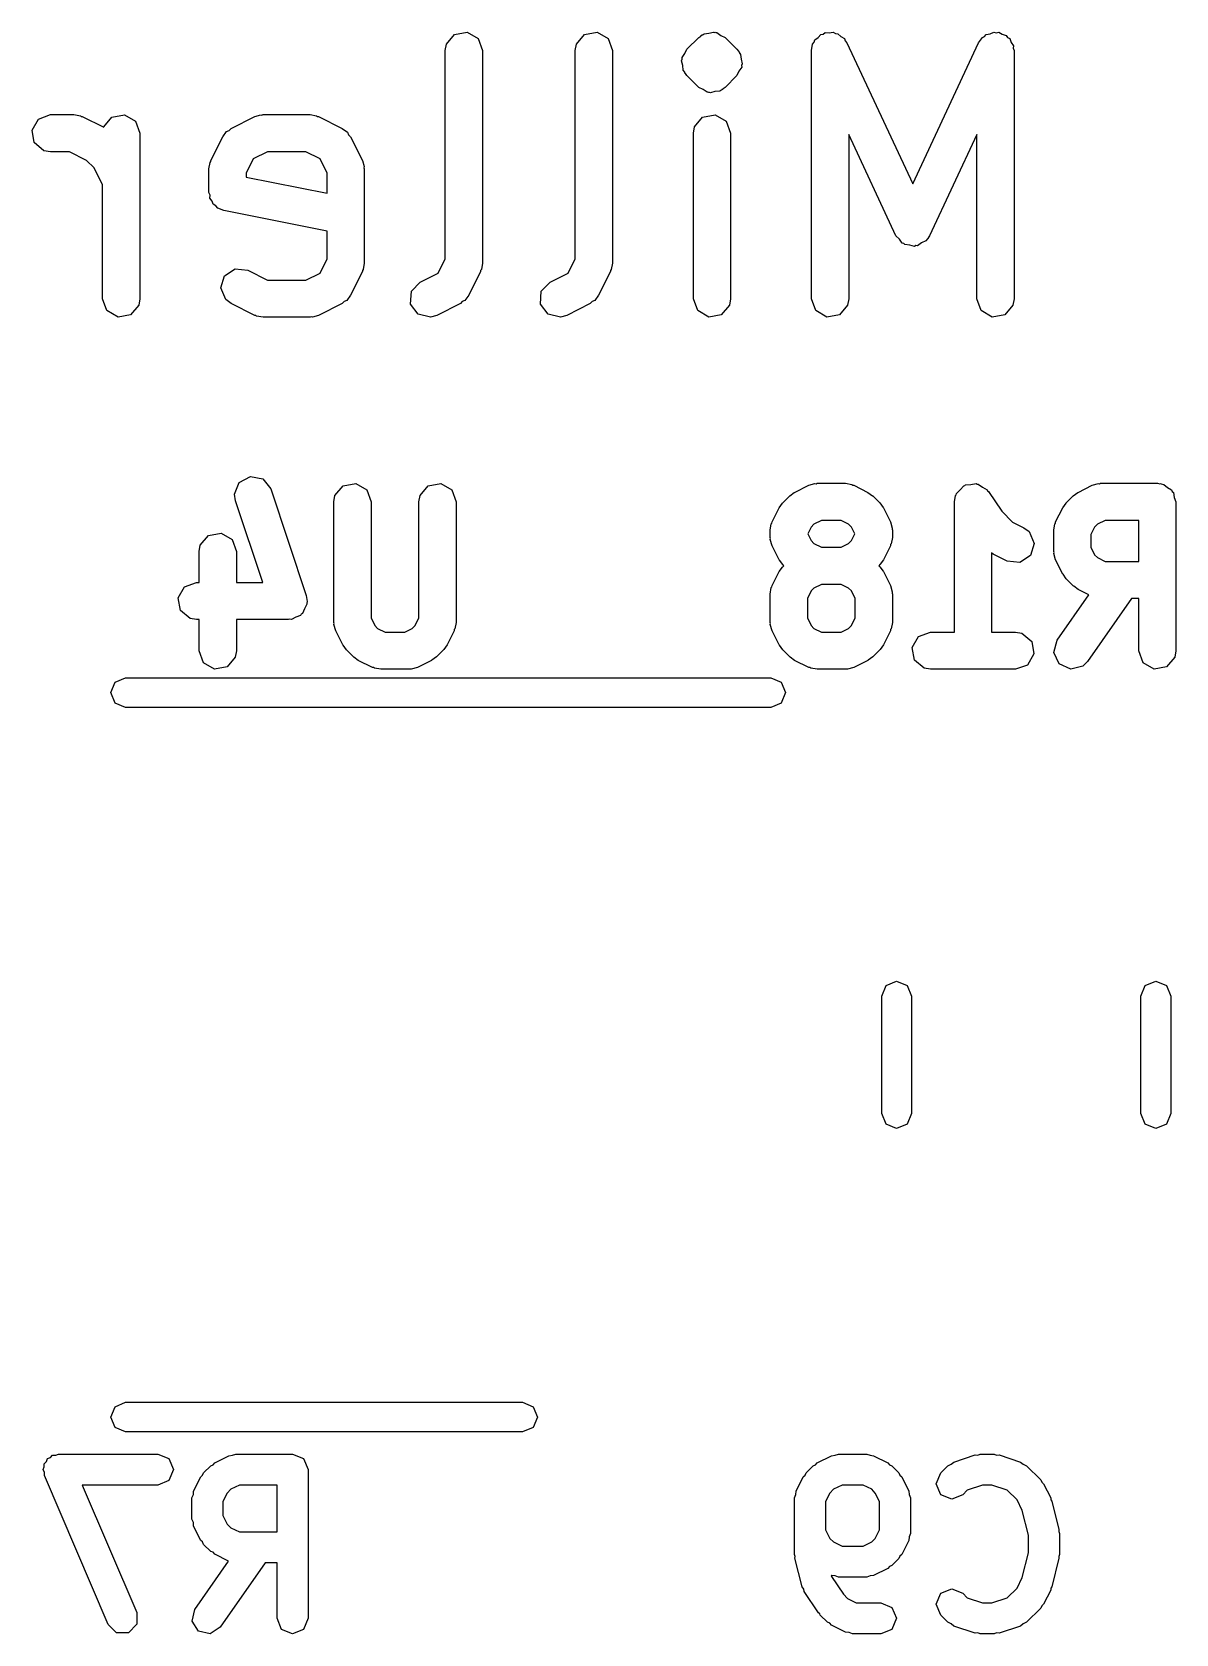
# Model space of a CAD drawing. Extents: x 83.8 to 115, y -110.3 to -83.5.
# Drawn here: x 94.69 to 99.3, y -104.33 to -97.88 of the extents above; entities that cross this region are included whole.
import ezdxf

# ---------------------------------------------------------------- set-up
doc = ezdxf.new("R2010")
doc.units = 0
doc.layers.add('BLACK', color=7, linetype='CONTINUOUS')

msp = doc.modelspace()

# ---------------------------------------------------------------- linework, layer by layer
at = {"layer": 'BLACK', "linetype": 'CONTINUOUS'}
for p, q in [((96.3583, -97.9524), (96.3629, -97.9267)), ((96.3629, -97.9267), (96.3958, -97.8874)), ((96.3958, -97.8874), (96.4464, -97.8785)), ((96.4464, -97.8785), (96.4908, -97.9042)), ((96.4908, -97.9042), (96.5083, -97.9524)), ((96.8821, -97.9524), (96.8867, -97.9267)), ((96.8867, -97.9267), (96.9196, -97.8874)), ((96.9196, -97.8874), (96.9702, -97.8785)), ((96.9702, -97.8785), (97.0146, -97.9042)), ((97.0146, -97.9042), (97.0321, -97.9524)), ((97.3327, -97.947), (97.3803, -97.8993)), ((97.3803, -97.8993), (97.3884, -97.8937)), ((97.3884, -97.8937), (97.3903, -97.8909)), ((97.3903, -97.8909), (97.3935, -97.8901)), ((97.3935, -97.8901), (97.3937, -97.89)), ((97.3937, -97.89), (97.3958, -97.8874)), ((97.3958, -97.8874), (97.3978, -97.8871)), ((97.3978, -97.8871), (97.4016, -97.8844)), ((97.4016, -97.8844), (97.421, -97.8827)), ((97.421, -97.8827), (97.4399, -97.8777)), ((97.4399, -97.8777), (97.443, -97.8791)), ((97.443, -97.8791), (97.4464, -97.8785)), ((97.4464, -97.8785), (97.4493, -97.8802)), ((97.4493, -97.8802), (97.4527, -97.8799)), ((97.4527, -97.8799), (97.4687, -97.8911)), ((97.4687, -97.8911), (97.4864, -97.8993)), ((97.4864, -97.8993), (97.534, -97.947)), ((97.8345, -97.9524), (97.839, -97.9267)), ((97.839, -97.9267), (97.8455, -97.9191)), ((97.8455, -97.9191), (97.8481, -97.9094)), ((97.8481, -97.9094), (97.8615, -97.9)), ((97.8615, -97.9), (97.872, -97.8874)), ((97.872, -97.8874), (97.8819, -97.8857)), ((97.8819, -97.8857), (97.8901, -97.8799)), ((97.8901, -97.8799), (97.9064, -97.8814)), ((97.9064, -97.8814), (97.9225, -97.8785)), ((97.9225, -97.8785), (97.9312, -97.8835)), ((97.9312, -97.8835), (97.9412, -97.8844)), ((97.9412, -97.8844), (97.9528, -97.896)), ((97.9528, -97.896), (97.967, -97.9042)), ((97.967, -97.9042), (97.9704, -97.9136)), ((97.9704, -97.9136), (97.9775, -97.9207)), ((97.9775, -97.9207), (98.2429, -98.4893)), ((98.2429, -98.4893), (98.5082, -97.9207)), ((98.5082, -97.9207), (98.5232, -97.8993)), ((98.5232, -97.8993), (98.5323, -97.8951)), ((98.5323, -97.8951), (98.5387, -97.8874)), ((98.5387, -97.8874), (98.5548, -97.8846)), ((98.5548, -97.8846), (98.5697, -97.8777)), ((98.5697, -97.8777), (98.5793, -97.8803)), ((98.5793, -97.8803), (98.5892, -97.8785)), ((98.5892, -97.8785), (98.6034, -97.8867)), ((98.6034, -97.8867), (98.6192, -97.891)), ((98.6192, -97.891), (98.625, -97.8992)), ((98.625, -97.8992), (98.6336, -97.9042)), ((98.6336, -97.9042), (98.6392, -97.9196)), ((98.6392, -97.9196), (98.6486, -97.933)), ((98.6486, -97.933), (98.6478, -97.943)), ((96.3583, -98.7918), (96.3583, -97.9524)), ((96.5083, -97.9524), (96.5083, -98.8095)), ((96.8821, -98.7918), (96.8821, -97.9524)), ((97.0321, -97.9524), (97.0321, -98.8095)), ((97.311, -97.9935), (97.3139, -97.9873)), ((97.316, -98.0123), (97.311, -97.9935)), ((97.3133, -97.9806), (97.3244, -97.9646)), ((97.3139, -97.9873), (97.3133, -97.9806)), ((97.3244, -97.9646), (97.3327, -97.947)), ((97.534, -97.947), (97.5397, -97.9551)), ((97.5397, -97.9551), (97.5424, -97.957)), ((97.5424, -97.957), (97.5433, -97.9602)), ((97.5433, -97.9602), (97.5489, -97.9683)), ((97.5489, -97.9683), (97.5506, -97.9877)), ((97.5506, -97.9877), (97.5557, -98.0065)), ((97.5557, -98.0065), (97.5528, -98.0127)), ((97.8345, -98.9524), (97.8345, -97.9524)), ((98.6478, -97.943), (98.6512, -97.9524)), ((98.6512, -97.9524), (98.6512, -98.9524)), ((97.3177, -98.0317), (97.316, -98.0123)), ((97.3234, -98.0398), (97.3177, -98.0317)), ((97.3243, -98.043), (97.3234, -98.0398)), ((97.327, -98.0449), (97.3243, -98.043)), ((97.3327, -98.053), (97.327, -98.0449)), ((97.3803, -98.1007), (97.3327, -98.053)), ((97.534, -98.053), (97.4864, -98.1007)), ((97.5422, -98.0354), (97.534, -98.053)), ((97.5534, -98.0194), (97.5422, -98.0354)), ((97.5528, -98.0127), (97.5534, -98.0194)), ((97.398, -98.1089), (97.3803, -98.1007)), ((97.4139, -98.1201), (97.398, -98.1089)), ((97.4173, -98.1198), (97.4139, -98.1201)), ((97.4203, -98.1215), (97.4173, -98.1198)), ((97.4237, -98.1209), (97.4203, -98.1215)), ((97.4268, -98.1223), (97.4237, -98.1209)), ((97.4456, -98.1173), (97.4268, -98.1223)), ((97.465, -98.1156), (97.4456, -98.1173)), ((97.4688, -98.1129), (97.465, -98.1156)), ((97.4708, -98.1126), (97.4688, -98.1129)), ((97.473, -98.11), (97.4708, -98.1126)), ((97.4731, -98.1099), (97.473, -98.11)), ((97.4764, -98.1091), (97.4731, -98.1099)), ((97.4783, -98.1063), (97.4764, -98.1091)), ((97.4864, -98.1007), (97.4783, -98.1063)), ((94.6928, -98.2727), (94.7185, -98.2283)), ((94.7185, -98.2283), (94.7667, -98.2107)), ((94.7667, -98.2107), (94.8619, -98.2107)), ((94.8619, -98.2107), (94.8876, -98.2152)), ((94.8876, -98.2152), (94.891, -98.2181)), ((94.891, -98.2181), (94.8954, -98.2186)), ((94.8954, -98.2186), (94.9816, -98.2617)), ((94.9816, -98.2617), (94.9819, -98.2601)), ((94.9819, -98.2601), (95.0149, -98.2208)), ((95.0149, -98.2208), (95.0654, -98.2119)), ((95.0654, -98.2119), (95.1098, -98.2375)), ((95.1098, -98.2375), (95.1274, -98.2857)), ((95.495, -98.2663), (95.5903, -98.2186)), ((95.5903, -98.2186), (95.6152, -98.2112)), ((95.6152, -98.2112), (95.6196, -98.2122)), ((95.6196, -98.2122), (95.6238, -98.2107)), ((95.6238, -98.2107), (95.8143, -98.2107)), ((95.8143, -98.2107), (95.8399, -98.2152)), ((95.8399, -98.2152), (95.8434, -98.2181)), ((95.8434, -98.2181), (95.8478, -98.2186)), ((95.8478, -98.2186), (95.9431, -98.2663)), ((97.3583, -98.2857), (97.3629, -98.2601)), ((97.3629, -98.2601), (97.3958, -98.2208)), ((97.3958, -98.2208), (97.4464, -98.2119)), ((97.4464, -98.2119), (97.4908, -98.2375)), ((97.4908, -98.2375), (97.5083, -98.2857)), ((94.7017, -98.3232), (94.6928, -98.2727)), ((94.741, -98.3562), (94.7017, -98.3232)), ((95.1274, -98.2857), (95.1274, -98.9524)), ((95.4139, -98.395), (95.4615, -98.2998)), ((95.4615, -98.2998), (95.477, -98.2789)), ((95.477, -98.2789), (95.4873, -98.2744)), ((95.4873, -98.2744), (95.495, -98.2663)), ((95.9431, -98.2663), (95.964, -98.2818)), ((95.964, -98.2818), (95.9685, -98.2921)), ((95.9685, -98.2921), (95.9766, -98.2998)), ((95.9766, -98.2998), (96.0242, -98.395)), ((97.3583, -98.9524), (97.3583, -98.2857)), ((97.5083, -98.2857), (97.5083, -98.9524)), ((98.1749, -98.6984), (97.9845, -98.2904)), ((97.9845, -98.2904), (97.9845, -98.9524)), ((98.5012, -98.2904), (98.3108, -98.6984)), ((98.5012, -98.9524), (98.5012, -98.2904)), ((94.7667, -98.3607), (94.741, -98.3562)), ((94.8442, -98.3607), (94.7667, -98.3607)), ((94.9127, -98.395), (94.8442, -98.3607)), ((95.5845, -98.3892), (95.556, -98.4463)), ((95.6415, -98.3607), (95.5845, -98.3892)), ((95.7966, -98.3607), (95.6415, -98.3607)), ((95.8536, -98.3892), (95.7966, -98.3607)), ((95.8821, -98.4463), (95.8536, -98.3892)), ((94.9431, -98.4254), (94.9127, -98.395)), ((94.9774, -98.4939), (94.9431, -98.4254)), ((95.406, -98.4286), (95.4105, -98.4029)), ((95.406, -98.5238), (95.406, -98.4286)), ((95.4105, -98.4029), (95.4134, -98.3995)), ((95.4134, -98.3995), (95.4139, -98.395)), ((95.556, -98.4463), (95.556, -98.4623)), ((95.8821, -98.5276), (95.8821, -98.4463)), ((96.0242, -98.395), (96.0316, -98.42)), ((96.0316, -98.42), (96.0306, -98.4244)), ((96.0306, -98.4244), (96.0321, -98.4286)), ((96.0321, -98.4286), (96.0321, -98.8095)), ((94.9774, -98.9524), (94.9774, -98.4939)), ((95.556, -98.4623), (95.8821, -98.5276)), ((95.4102, -98.5355), (95.406, -98.5238)), ((95.4099, -98.5478), (95.4102, -98.5355)), ((95.4187, -98.5588), (95.4099, -98.5478)), ((95.4235, -98.572), (95.4187, -98.5588)), ((95.4342, -98.5782), (95.4235, -98.572)), ((95.442, -98.5879), (95.4342, -98.5782)), ((95.4662, -98.5974), (95.442, -98.5879)), ((95.8821, -98.6805), (95.4662, -98.5974)), ((95.8821, -98.7918), (95.8821, -98.6805)), ((98.1887, -98.7121), (98.1749, -98.6984)), ((98.1998, -98.7281), (98.1887, -98.7121)), ((98.3016, -98.7116), (98.2959, -98.7197)), ((98.3043, -98.7097), (98.3016, -98.7116)), ((98.3052, -98.7065), (98.3043, -98.7097)), ((98.3108, -98.6984), (98.3052, -98.7065)), ((98.2064, -98.7298), (98.1998, -98.7281)), ((98.2112, -98.7346), (98.2064, -98.7298)), ((98.2306, -98.7363), (98.2112, -98.7346)), ((98.2494, -98.7414), (98.2306, -98.7363)), ((98.2555, -98.7385), (98.2494, -98.7414)), ((98.2623, -98.7391), (98.2555, -98.7385)), ((98.2782, -98.7279), (98.2623, -98.7391)), ((98.2959, -98.7197), (98.2782, -98.7279)), ((95.4683, -98.8601), (95.5111, -98.8318)), ((95.5111, -98.8318), (95.5621, -98.8377)), ((95.5621, -98.8377), (95.6415, -98.8774)), ((95.8536, -98.8489), (95.8821, -98.7918)), ((96.0242, -98.8431), (95.9766, -98.9383)), ((96.0247, -98.8386), (96.0242, -98.8431)), ((96.0276, -98.8352), (96.0247, -98.8386)), ((96.0321, -98.8095), (96.0276, -98.8352)), ((96.3298, -98.8489), (96.3583, -98.7918)), ((96.5004, -98.8431), (96.4528, -98.9383)), ((96.5009, -98.8386), (96.5004, -98.8431)), ((96.5038, -98.8352), (96.5009, -98.8386)), ((96.5083, -98.8095), (96.5038, -98.8352)), ((96.8536, -98.8489), (96.8821, -98.7918)), ((97.0242, -98.8431), (96.9766, -98.9383)), ((97.0247, -98.8386), (97.0242, -98.8431)), ((97.0276, -98.8352), (97.0247, -98.8386)), ((97.0321, -98.8095), (97.0276, -98.8352)), ((95.4537, -98.9093), (95.4683, -98.8601)), ((95.4741, -98.9563), (95.4537, -98.9093)), ((95.6415, -98.8774), (95.7966, -98.8774)), ((95.7966, -98.8774), (95.8536, -98.8489)), ((96.2217, -98.9226), (96.2569, -98.8853)), ((96.2569, -98.8853), (96.3298, -98.8489)), ((96.7455, -98.9226), (96.7807, -98.8853)), ((96.7807, -98.8853), (96.8536, -98.8489)), ((94.9949, -99.0006), (94.9774, -98.9524)), ((95.1274, -98.9524), (95.1229, -98.978)), ((95.495, -98.9718), (95.4741, -98.9563)), ((95.5903, -99.0195), (95.495, -98.9718)), ((95.9431, -98.9718), (95.8478, -99.0195)), ((95.9508, -98.9637), (95.9431, -98.9718)), ((95.9611, -98.9592), (95.9508, -98.9637)), ((95.9766, -98.9383), (95.9611, -98.9592)), ((96.2186, -98.9738), (96.2217, -98.9226)), ((96.2492, -99.015), (96.2186, -98.9738)), ((96.4193, -98.9718), (96.324, -99.0195)), ((96.427, -98.9637), (96.4193, -98.9718)), ((96.4373, -98.9592), (96.427, -98.9637)), ((96.4528, -98.9383), (96.4373, -98.9592)), ((96.7424, -98.9738), (96.7455, -98.9226)), ((96.773, -99.015), (96.7424, -98.9738)), ((96.9431, -98.9718), (96.8478, -99.0195)), ((96.9508, -98.9637), (96.9431, -98.9718)), ((96.9611, -98.9592), (96.9508, -98.9637)), ((96.9766, -98.9383), (96.9611, -98.9592)), ((97.3759, -99.0006), (97.3583, -98.9524)), ((97.5083, -98.9524), (97.5038, -98.978)), ((97.8521, -99.0006), (97.8345, -98.9524)), ((97.9845, -98.9524), (97.98, -98.978)), ((98.5187, -99.0006), (98.5012, -98.9524)), ((98.6512, -98.9524), (98.6467, -98.978)), ((95.0394, -99.0262), (94.9949, -99.0006)), ((95.0899, -99.0173), (95.0394, -99.0262)), ((95.1229, -98.978), (95.0899, -99.0173)), ((95.5947, -99.02), (95.5903, -99.0195)), ((95.5982, -99.0229), (95.5947, -99.02)), ((95.6238, -99.0274), (95.5982, -99.0229)), ((95.8143, -99.0274), (95.6238, -99.0274)), ((95.8185, -99.0258), (95.8143, -99.0274)), ((95.8229, -99.0269), (95.8185, -99.0258)), ((95.8478, -99.0195), (95.8229, -99.0269)), ((96.299, -99.0269), (96.2492, -99.015)), ((96.324, -99.0195), (96.299, -99.0269)), ((96.8229, -99.0269), (96.773, -99.015)), ((96.8478, -99.0195), (96.8229, -99.0269)), ((97.4203, -99.0262), (97.3759, -99.0006)), ((97.4708, -99.0173), (97.4203, -99.0262)), ((97.5038, -98.978), (97.4708, -99.0173)), ((97.8965, -99.0262), (97.8521, -99.0006)), ((97.947, -99.0173), (97.8965, -99.0262)), ((97.98, -98.978), (97.947, -99.0173)), ((98.5632, -99.0262), (98.5187, -99.0006)), ((98.6137, -99.0173), (98.5632, -99.0262)), ((98.6467, -98.978), (98.6137, -99.0173)), ((95.5282, -99.6931), (95.5733, -99.6687)), ((95.5733, -99.6687), (95.6235, -99.679)), ((95.6235, -99.679), (95.6554, -99.7191)), ((95.5093, -99.7408), (95.5282, -99.6931)), ((95.5131, -99.7666), (95.5093, -99.7408)), ((95.6554, -99.7191), (95.7983, -100.148)), ((95.9093, -99.7714), (95.9138, -99.7458)), ((95.9138, -99.7458), (95.9468, -99.7065)), ((95.9468, -99.7065), (95.9973, -99.6976)), ((95.9973, -99.6976), (96.0417, -99.7232)), ((96.0417, -99.7232), (96.0593, -99.7714)), ((96.2521, -99.7714), (96.2567, -99.7458)), ((96.2567, -99.7458), (96.2896, -99.7065)), ((96.2896, -99.7065), (96.3402, -99.6976)), ((96.3402, -99.6976), (96.3846, -99.7232)), ((96.3846, -99.7232), (96.4021, -99.7714)), ((97.7184, -99.7755), (97.747, -99.747)), ((97.747, -99.747), (97.7653, -99.7341)), ((97.7653, -99.7341), (97.7665, -99.7329)), ((97.7665, -99.7329), (97.8236, -99.7043)), ((97.8236, -99.7043), (97.8486, -99.6969)), ((97.8486, -99.6969), (97.8529, -99.698)), ((97.8529, -99.698), (97.8571, -99.6964)), ((97.8571, -99.6964), (97.9714, -99.6964)), ((97.9714, -99.6964), (97.9971, -99.701)), ((97.9971, -99.701), (98.0005, -99.7038)), ((98.0005, -99.7038), (98.005, -99.7043)), ((98.005, -99.7043), (98.0621, -99.7329)), ((98.0621, -99.7329), (98.0801, -99.7463)), ((98.0801, -99.7463), (98.0816, -99.747)), ((98.0816, -99.747), (98.1102, -99.7755)), ((98.4107, -99.7714), (98.4152, -99.7458)), ((98.4152, -99.7458), (98.418, -99.7425)), ((98.418, -99.7425), (98.4185, -99.7382)), ((98.4185, -99.7382), (98.4342, -99.7232)), ((98.4342, -99.7232), (98.4482, -99.7065)), ((98.4482, -99.7065), (98.4525, -99.7057)), ((98.4525, -99.7057), (98.4556, -99.7027)), ((98.4556, -99.7027), (98.4773, -99.7013)), ((98.4773, -99.7013), (98.4987, -99.6976)), ((98.4987, -99.6976), (98.5025, -99.6997)), ((98.5025, -99.6997), (98.5068, -99.6994)), ((98.5068, -99.6994), (98.5243, -99.7123)), ((98.5243, -99.7123), (98.5432, -99.7232)), ((98.5432, -99.7232), (98.5446, -99.7273)), ((98.5446, -99.7273), (98.5481, -99.7298)), ((98.5481, -99.7298), (98.6011, -99.8094)), ((98.8613, -99.7755), (98.8898, -99.747)), ((98.8898, -99.747), (98.9082, -99.7341)), ((98.9082, -99.7341), (98.9093, -99.7329)), ((98.9093, -99.7329), (98.9665, -99.7043)), ((98.9665, -99.7043), (98.9914, -99.6969)), ((98.9914, -99.6969), (98.9958, -99.698)), ((98.9958, -99.698), (99, -99.6964)), ((99, -99.6964), (99.2286, -99.6964)), ((99.2286, -99.6964), (99.2383, -99.6981)), ((99.2383, -99.6981), (99.2416, -99.6976)), ((99.2416, -99.6976), (99.2445, -99.6992)), ((99.2445, -99.6992), (99.2542, -99.701)), ((99.2542, -99.701), (99.2691, -99.7135)), ((99.2691, -99.7135), (99.286, -99.7232)), ((99.286, -99.7232), (99.2883, -99.7296)), ((99.2883, -99.7296), (99.2935, -99.7339)), ((99.2935, -99.7339), (99.2969, -99.7531)), ((95.6231, -100.096), (95.5131, -99.7666)), ((95.9093, -100.257), (95.9093, -99.7714)), ((96.0593, -99.7714), (96.0593, -100.239)), ((96.2521, -100.239), (96.2521, -99.7714)), ((96.4021, -99.7714), (96.4021, -100.257)), ((97.6758, -99.8522), (97.7043, -99.795)), ((97.7043, -99.795), (97.7177, -99.777)), ((97.7177, -99.777), (97.7184, -99.7755)), ((98.1102, -99.7755), (98.123, -99.7939)), ((98.123, -99.7939), (98.1242, -99.795)), ((98.1242, -99.795), (98.1528, -99.8522)), ((98.4107, -100.296), (98.4107, -99.7714)), ((98.6011, -99.8094), (98.6444, -99.8526)), ((98.8186, -99.8522), (98.8472, -99.795)), ((98.8472, -99.795), (98.8606, -99.777)), ((98.8606, -99.777), (98.8613, -99.7755)), ((99.2969, -99.7531), (99.3036, -99.7714)), ((99.3036, -99.7714), (99.3036, -100.371)), ((97.6679, -99.8857), (97.6724, -99.8601)), ((97.6724, -99.8601), (97.6753, -99.8566)), ((97.6753, -99.8566), (97.6758, -99.8522)), ((97.8331, -99.873), (97.8196, -99.9)), ((97.8444, -99.8616), (97.8331, -99.873)), ((97.8748, -99.8464), (97.8444, -99.8616)), ((97.9537, -99.8464), (97.8748, -99.8464)), ((97.9841, -99.8616), (97.9537, -99.8464)), ((97.9955, -99.873), (97.9841, -99.8616)), ((98.009, -99.9), (97.9955, -99.873)), ((98.1528, -99.8522), (98.1602, -99.8771)), ((98.1602, -99.8771), (98.1592, -99.8815)), ((98.6444, -99.8526), (98.6907, -99.8758)), ((98.6907, -99.8758), (98.7116, -99.8913)), ((98.8107, -99.8857), (98.8152, -99.8601)), ((98.8152, -99.8601), (98.8181, -99.8566)), ((98.8181, -99.8566), (98.8186, -99.8522)), ((98.9759, -99.873), (98.9607, -99.9034)), ((98.9873, -99.8616), (98.9759, -99.873)), ((99.0177, -99.8464), (98.9873, -99.8616)), ((99.1536, -99.8464), (99.0177, -99.8464)), ((99.1536, -100.011), (99.1536, -99.8464)), ((95.371, -99.9458), (95.4039, -99.9065)), ((95.4039, -99.9065), (95.4545, -99.8976)), ((95.4545, -99.8976), (95.4989, -99.9232)), ((95.4989, -99.9232), (95.5164, -99.9714)), ((97.6679, -99.9143), (97.6679, -99.8857)), ((97.6694, -99.9185), (97.6679, -99.9143)), ((97.6683, -99.9229), (97.6694, -99.9185)), ((97.6758, -99.9478), (97.6683, -99.9229)), ((97.8196, -99.9), (97.8331, -99.927)), ((97.8331, -99.927), (97.8444, -99.9384)), ((97.8444, -99.9384), (97.8748, -99.9536)), ((97.9537, -99.9536), (97.9841, -99.9384)), ((97.9841, -99.9384), (97.9955, -99.927)), ((97.9955, -99.927), (98.009, -99.9)), ((98.1533, -99.9434), (98.1528, -99.9478)), ((98.1562, -99.9399), (98.1533, -99.9434)), ((98.1607, -99.9143), (98.1562, -99.9399)), ((98.1592, -99.8815), (98.1607, -99.8857)), ((98.1607, -99.8857), (98.1607, -99.9143)), ((98.7116, -99.8913), (98.732, -99.9384)), ((98.732, -99.9384), (98.7174, -99.9875)), ((98.8107, -99.9714), (98.8107, -99.8857)), ((98.9607, -99.9034), (98.9607, -99.9537)), ((95.3664, -99.9714), (95.371, -99.9458)), ((95.3664, -100.096), (95.3664, -99.9714)), ((95.5164, -99.9714), (95.5164, -100.096)), ((97.7043, -100.005), (97.6758, -99.9478)), ((97.7055, -100.006), (97.7043, -100.005)), ((97.7184, -100.024), (97.7055, -100.006)), ((97.8748, -99.9536), (97.9537, -99.9536)), ((98.1242, -100.005), (98.1109, -100.023)), ((98.1528, -99.9478), (98.1242, -100.005)), ((98.5665, -99.9814), (98.5607, -99.9771)), ((98.5607, -99.9771), (98.5607, -100.296)), ((98.6236, -100.01), (98.5665, -99.9814)), ((98.7174, -99.9875), (98.6746, -100.016)), ((98.8122, -99.9756), (98.8107, -99.9714)), ((98.8112, -99.98), (98.8122, -99.9756)), ((98.8186, -100.005), (98.8112, -99.98)), ((98.8472, -100.062), (98.8186, -100.005)), ((98.9607, -99.9537), (98.9759, -99.9841)), ((98.9759, -99.9841), (98.9873, -99.9955)), ((98.9873, -99.9955), (99.0177, -100.011)), ((97.6758, -100.109), (97.7043, -100.052)), ((97.7043, -100.052), (97.7177, -100.034)), ((97.7177, -100.034), (97.7184, -100.033)), ((97.7225, -100.029), (97.7184, -100.024)), ((97.7184, -100.033), (97.7225, -100.029)), ((98.1102, -100.024), (98.1061, -100.029)), ((98.1061, -100.029), (98.1102, -100.033)), ((98.1109, -100.023), (98.1102, -100.024)), ((98.1102, -100.033), (98.123, -100.051)), ((98.123, -100.051), (98.1242, -100.052)), ((98.1242, -100.052), (98.1528, -100.109)), ((98.6746, -100.016), (98.6236, -100.01)), ((98.8484, -100.063), (98.8472, -100.062)), ((98.8613, -100.082), (98.8484, -100.063)), ((99.0177, -100.011), (99.1536, -100.011)), ((95.2819, -100.158), (95.3075, -100.114)), ((95.3075, -100.114), (95.3557, -100.096)), ((95.3557, -100.096), (95.3664, -100.096)), ((95.5164, -100.096), (95.6231, -100.096)), ((97.6679, -100.143), (97.6724, -100.117)), ((97.6724, -100.117), (97.6753, -100.114)), ((97.6753, -100.114), (97.6758, -100.109)), ((97.8331, -100.13), (97.8179, -100.161)), ((97.8444, -100.119), (97.8331, -100.13)), ((97.8748, -100.104), (97.8444, -100.119)), ((97.9537, -100.104), (97.8748, -100.104)), ((97.9841, -100.119), (97.9537, -100.104)), ((97.9955, -100.13), (97.9841, -100.119)), ((98.0107, -100.161), (97.9955, -100.13)), ((98.1528, -100.109), (98.1602, -100.134)), ((98.1602, -100.134), (98.1592, -100.139)), ((98.8898, -100.11), (98.8613, -100.082)), ((98.8913, -100.111), (98.8898, -100.11)), ((98.9093, -100.124), (98.8913, -100.111)), ((98.9522, -100.146), (98.9093, -100.124)), ((95.2908, -100.209), (95.2819, -100.158)), ((95.801, -100.184), (95.7908, -100.202)), ((95.7983, -100.148), (95.8021, -100.173)), ((95.8021, -100.173), (95.8, -100.179)), ((95.8, -100.179), (95.801, -100.184)), ((97.6679, -100.257), (97.6679, -100.143)), ((97.8179, -100.161), (97.8179, -100.239)), ((98.0107, -100.239), (98.0107, -100.161)), ((98.1592, -100.139), (98.1607, -100.143)), ((98.1607, -100.143), (98.1607, -100.257)), ((98.8243, -100.328), (98.9522, -100.146)), ((99.1248, -100.161), (98.9472, -100.414)), ((99.1536, -100.161), (99.1248, -100.161)), ((99.1536, -100.371), (99.1536, -100.161)), ((95.3301, -100.242), (95.2908, -100.209)), ((95.3557, -100.246), (95.3301, -100.242)), ((95.3664, -100.246), (95.3557, -100.246)), ((95.3664, -100.371), (95.3664, -100.246)), ((95.7271, -100.246), (95.5164, -100.246)), ((95.5164, -100.246), (95.5164, -100.371)), ((95.7325, -100.244), (95.7271, -100.246)), ((95.7381, -100.246), (95.7325, -100.244)), ((95.7561, -100.236), (95.7381, -100.246)), ((95.7754, -100.229), (95.7561, -100.236)), ((95.7782, -100.224), (95.7754, -100.229)), ((95.7833, -100.221), (95.7782, -100.224)), ((95.7908, -100.202), (95.7833, -100.221)), ((95.9108, -100.261), (95.9093, -100.257)), ((95.9098, -100.266), (95.9108, -100.261)), ((95.9172, -100.291), (95.9098, -100.266)), ((96.0593, -100.239), (96.0745, -100.27)), ((96.2369, -100.27), (96.2521, -100.239)), ((96.4021, -100.257), (96.3976, -100.283)), ((97.6694, -100.261), (97.6679, -100.257)), ((97.6683, -100.266), (97.6694, -100.261)), ((97.6758, -100.291), (97.6683, -100.266)), ((97.8179, -100.239), (97.8331, -100.27)), ((97.9955, -100.27), (98.0107, -100.239)), ((98.1607, -100.257), (98.1562, -100.283)), ((95.9458, -100.348), (95.9172, -100.291)), ((96.0745, -100.27), (96.0859, -100.281)), ((96.0859, -100.281), (96.1163, -100.296)), ((96.1163, -100.296), (96.1952, -100.296)), ((96.1952, -100.296), (96.2256, -100.281)), ((96.2256, -100.281), (96.2369, -100.27)), ((96.3942, -100.291), (96.3657, -100.348)), ((96.3947, -100.286), (96.3942, -100.291)), ((96.3976, -100.283), (96.3947, -100.286)), ((97.7043, -100.348), (97.6758, -100.291)), ((97.8331, -100.27), (97.8444, -100.281)), ((97.8444, -100.281), (97.8748, -100.296)), ((97.8748, -100.296), (97.9537, -100.296)), ((97.9537, -100.296), (97.9841, -100.281)), ((97.9841, -100.281), (97.9955, -100.27)), ((98.1528, -100.291), (98.1242, -100.348)), ((98.1533, -100.286), (98.1528, -100.291)), ((98.1562, -100.283), (98.1533, -100.286)), ((98.2404, -100.358), (98.2661, -100.314)), ((98.2661, -100.314), (98.3143, -100.296)), ((98.3143, -100.296), (98.4107, -100.296)), ((98.5607, -100.296), (98.6571, -100.296)), ((98.6571, -100.296), (98.6828, -100.301)), ((98.6828, -100.301), (98.7221, -100.334)), ((98.811, -100.378), (98.8243, -100.328)), ((95.384, -100.42), (95.3664, -100.371)), ((95.5164, -100.371), (95.5119, -100.397)), ((95.947, -100.349), (95.9458, -100.348)), ((95.9598, -100.367), (95.947, -100.349)), ((95.9884, -100.396), (95.9598, -100.367)), ((96.3516, -100.367), (96.323, -100.396)), ((96.3523, -100.366), (96.3516, -100.367)), ((96.3657, -100.348), (96.3523, -100.366)), ((97.7055, -100.349), (97.7043, -100.348)), ((97.7184, -100.367), (97.7055, -100.349)), ((97.747, -100.396), (97.7184, -100.367)), ((98.1102, -100.367), (98.0816, -100.396)), ((98.1109, -100.366), (98.1102, -100.367)), ((98.1242, -100.348), (98.1109, -100.366)), ((98.2493, -100.409), (98.2404, -100.358)), ((98.731, -100.384), (98.7054, -100.429)), ((98.7221, -100.334), (98.731, -100.384)), ((98.8327, -100.424), (98.811, -100.378)), ((99.1711, -100.42), (99.1536, -100.371)), ((99.3036, -100.371), (99.299, -100.397)), ((95.4284, -100.445), (95.384, -100.42)), ((95.4789, -100.436), (95.4284, -100.445)), ((95.5119, -100.397), (95.4789, -100.436)), ((95.9899, -100.397), (95.9884, -100.396)), ((96.0079, -100.41), (95.9899, -100.397)), ((96.065, -100.439), (96.0079, -100.41)), ((96.0695, -100.439), (96.065, -100.439)), ((96.0729, -100.442), (96.0695, -100.439)), ((96.0986, -100.446), (96.0729, -100.442)), ((96.2129, -100.446), (96.0986, -100.446)), ((96.2171, -100.445), (96.2129, -100.446)), ((96.2214, -100.446), (96.2171, -100.445)), ((96.2464, -100.439), (96.2214, -100.446)), ((96.3035, -100.41), (96.2464, -100.439)), ((96.3047, -100.409), (96.3035, -100.41)), ((96.323, -100.396), (96.3047, -100.409)), ((97.7484, -100.397), (97.747, -100.396)), ((97.7665, -100.41), (97.7484, -100.397)), ((97.8236, -100.439), (97.7665, -100.41)), ((97.8281, -100.439), (97.8236, -100.439)), ((97.8315, -100.442), (97.8281, -100.439)), ((97.8571, -100.446), (97.8315, -100.442)), ((97.9714, -100.446), (97.8571, -100.446)), ((97.9756, -100.445), (97.9714, -100.446)), ((97.98, -100.446), (97.9756, -100.445)), ((98.005, -100.439), (97.98, -100.446)), ((98.0621, -100.41), (98.005, -100.439)), ((98.0632, -100.409), (98.0621, -100.41)), ((98.0816, -100.396), (98.0632, -100.409)), ((98.2886, -100.442), (98.2493, -100.409)), ((98.3143, -100.446), (98.2886, -100.442)), ((98.6571, -100.446), (98.3143, -100.446)), ((98.7054, -100.429), (98.6571, -100.446)), ((98.8792, -100.446), (98.8327, -100.424)), ((98.9287, -100.433), (98.8792, -100.446)), ((98.9472, -100.414), (98.9287, -100.433)), ((99.2155, -100.445), (99.1711, -100.42)), ((99.2661, -100.436), (99.2155, -100.445)), ((99.299, -100.397), (99.2661, -100.436)), ((95.01, -100.54), (95.0276, -100.498)), ((95.0276, -100.498), (95.07, -100.48)), ((95.07, -100.48), (97.67, -100.48)), ((97.67, -100.48), (97.7124, -100.498)), ((97.7124, -100.498), (97.73, -100.54)), ((95.0276, -100.582), (95.01, -100.54)), ((95.07, -100.6), (95.0276, -100.582)), ((97.7124, -100.582), (97.67, -100.6)), ((97.73, -100.54), (97.7124, -100.582)), ((97.67, -100.6), (95.07, -100.6)), ((98.1175, -101.763), (98.1351, -101.72)), ((98.1351, -101.72), (98.1775, -101.703)), ((98.1775, -101.703), (98.2199, -101.72)), ((98.2199, -101.72), (98.2375, -101.763)), ((99.1625, -101.763), (99.1801, -101.72)), ((99.1801, -101.72), (99.2225, -101.703)), ((99.2225, -101.703), (99.2649, -101.72)), ((99.2649, -101.72), (99.2825, -101.763)), ((98.1175, -102.237), (98.1175, -101.763)), ((98.2375, -101.763), (98.2375, -102.237)), ((99.1625, -102.237), (99.1625, -101.763)), ((99.2825, -101.763), (99.2825, -102.237)), ((98.1351, -102.28), (98.1175, -102.237)), ((98.2375, -102.237), (98.2199, -102.28)), ((99.1801, -102.28), (99.1625, -102.237)), ((99.2825, -102.237), (99.2649, -102.28)), ((98.1775, -102.297), (98.1351, -102.28)), ((98.2199, -102.28), (98.1775, -102.297)), ((99.2225, -102.297), (99.1801, -102.28)), ((99.2649, -102.28), (99.2225, -102.297)), ((95.01, -103.46), (95.0276, -103.418)), ((95.0276, -103.418), (95.07, -103.4)), ((95.07, -103.4), (96.67, -103.4)), ((96.67, -103.4), (96.7124, -103.418)), ((96.7124, -103.418), (96.73, -103.46)), ((95.0276, -103.502), (95.01, -103.46)), ((96.73, -103.46), (96.7124, -103.502)), ((95.07, -103.52), (95.0276, -103.502)), ((96.67, -103.52), (95.07, -103.52)), ((96.7124, -103.502), (96.67, -103.52)), ((94.7558, -103.627), (94.767, -103.623)), ((94.767, -103.623), (94.7754, -103.614)), ((94.7754, -103.614), (94.7882, -103.614)), ((94.7882, -103.614), (94.8, -103.609)), ((94.8, -103.609), (95.2, -103.609)), ((95.2, -103.609), (95.2442, -103.627)), ((95.4292, -103.644), (95.4863, -103.616)), ((95.4863, -103.616), (95.5008, -103.614)), ((95.5008, -103.614), (95.5143, -103.609)), ((95.5143, -103.609), (95.7429, -103.609)), ((95.7429, -103.609), (95.7871, -103.627)), ((97.8578, -103.644), (97.9149, -103.616)), ((97.9149, -103.616), (97.9294, -103.614)), ((97.9294, -103.614), (97.9429, -103.609)), ((97.9429, -103.609), (98.0571, -103.609)), ((98.0571, -103.609), (98.0706, -103.614)), ((98.0706, -103.614), (98.0851, -103.616)), ((98.0851, -103.616), (98.1422, -103.644)), ((98.4088, -103.641), (98.4945, -103.612)), ((98.4945, -103.612), (98.5048, -103.613)), ((98.5048, -103.613), (98.5143, -103.609)), ((98.5143, -103.609), (98.5714, -103.609)), ((98.5714, -103.609), (98.5809, -103.613)), ((98.5809, -103.613), (98.5912, -103.612)), ((98.5912, -103.612), (98.6769, -103.641)), ((94.7375, -103.671), (94.7421, -103.66)), ((94.7424, -103.683), (94.7375, -103.671)), ((94.742, -103.648), (94.7509, -103.639)), ((94.7421, -103.66), (94.742, -103.648)), ((94.7426, -103.696), (94.7424, -103.683)), ((94.7509, -103.639), (94.7558, -103.627)), ((95.2442, -103.627), (95.2625, -103.671)), ((95.2625, -103.671), (95.2442, -103.716)), ((95.3804, -103.694), (95.3844, -103.684)), ((95.3844, -103.684), (95.4129, -103.656)), ((95.4129, -103.656), (95.4225, -103.652)), ((95.4225, -103.652), (95.4292, -103.644)), ((95.7871, -103.627), (95.8054, -103.671)), ((95.8054, -103.671), (95.8054, -104.271)), ((97.809, -103.694), (97.8129, -103.684)), ((97.8129, -103.684), (97.8415, -103.656)), ((97.8415, -103.656), (97.851, -103.652)), ((97.851, -103.652), (97.8578, -103.644)), ((98.1422, -103.644), (98.149, -103.652)), ((98.149, -103.652), (98.1585, -103.656)), ((98.1585, -103.656), (98.187, -103.684)), ((98.187, -103.684), (98.191, -103.694)), ((98.3375, -103.729), (98.3558, -103.684)), ((98.3558, -103.684), (98.3844, -103.656)), ((98.3844, -103.656), (98.3978, -103.65)), ((98.3978, -103.65), (98.4088, -103.641)), ((98.6769, -103.641), (98.6879, -103.65)), ((98.6879, -103.65), (98.7013, -103.656)), ((98.7013, -103.656), (98.7585, -103.713)), ((94.9997, -104.296), (94.7426, -103.696)), ((95.2, -103.734), (94.8948, -103.734)), ((94.8948, -103.734), (95.1146, -104.247)), ((95.2442, -103.716), (95.2, -103.734)), ((95.3441, -103.758), (95.3727, -103.701)), ((95.3727, -103.701), (95.3804, -103.694)), ((95.4942, -103.751), (95.4799, -103.766)), ((95.529, -103.734), (95.4942, -103.751)), ((95.6804, -103.734), (95.529, -103.734)), ((95.6804, -103.923), (95.6804, -103.734)), ((97.7727, -103.758), (97.8012, -103.701)), ((97.8012, -103.701), (97.809, -103.694)), ((97.9227, -103.751), (97.9085, -103.766)), ((97.9576, -103.734), (97.9227, -103.751)), ((98.0424, -103.734), (97.9576, -103.734)), ((98.0773, -103.751), (98.0424, -103.734)), ((98.0915, -103.766), (98.0773, -103.751)), ((98.191, -103.694), (98.1988, -103.701)), ((98.1988, -103.701), (98.2273, -103.758)), ((98.3558, -103.773), (98.3375, -103.729)), ((98.5244, -103.734), (98.4623, -103.755)), ((98.5613, -103.734), (98.5244, -103.734)), ((98.6234, -103.755), (98.5613, -103.734)), ((98.7585, -103.713), (98.7624, -103.722)), ((98.7624, -103.722), (98.7702, -103.729)), ((98.7702, -103.729), (98.7988, -103.786)), ((95.3375, -103.786), (95.3431, -103.772)), ((95.3375, -103.871), (95.3375, -103.786)), ((95.3431, -103.772), (95.3441, -103.758)), ((95.4799, -103.766), (95.4625, -103.8)), ((95.4625, -103.8), (95.4625, -103.857)), ((97.7661, -103.786), (97.7716, -103.772)), ((97.7661, -104.014), (97.7661, -103.786)), ((97.7716, -103.772), (97.7727, -103.758)), ((97.9085, -103.766), (97.8911, -103.8)), ((97.8911, -103.8), (97.8911, -103.914)), ((98.1089, -103.8), (98.0915, -103.766)), ((98.1089, -103.914), (98.1089, -103.8)), ((98.2273, -103.758), (98.2284, -103.772)), ((98.2284, -103.772), (98.2339, -103.786)), ((98.2339, -103.786), (98.2339, -103.929)), ((98.4, -103.791), (98.3558, -103.773)), ((98.4442, -103.773), (98.4, -103.791)), ((98.4623, -103.755), (98.4442, -103.773)), ((98.6629, -103.794), (98.6234, -103.755)), ((98.6839, -103.836), (98.6629, -103.794)), ((98.7988, -103.786), (98.7993, -103.793)), ((98.7993, -103.793), (98.8035, -103.799)), ((98.8035, -103.799), (98.8321, -103.913)), ((95.3431, -103.885), (95.3375, -103.871)), ((95.4625, -103.857), (95.4799, -103.892)), ((98.7089, -103.936), (98.6839, -103.836)), ((95.3441, -103.899), (95.3431, -103.885)), ((95.3727, -103.957), (95.3441, -103.899)), ((95.4799, -103.892), (95.4942, -103.906)), ((95.4942, -103.906), (95.529, -103.923)), ((95.529, -103.923), (95.6804, -103.923)), ((97.8911, -103.914), (97.9085, -103.949)), ((98.0915, -103.949), (98.1089, -103.914)), ((98.2284, -103.942), (98.2273, -103.957)), ((98.2339, -103.929), (98.2284, -103.942)), ((98.7089, -104.007), (98.7089, -103.936)), ((98.8321, -103.913), (98.8309, -103.921)), ((98.8309, -103.921), (98.8339, -103.929)), ((98.8339, -103.929), (98.8339, -104.014)), ((95.3804, -103.963), (95.3727, -103.957)), ((95.3844, -103.973), (95.3804, -103.963)), ((95.4129, -104.001), (95.3844, -103.973)), ((95.4225, -104.005), (95.4129, -104.001)), ((95.4292, -104.013), (95.4225, -104.005)), ((97.9085, -103.949), (97.9227, -103.963)), ((97.9227, -103.963), (97.9576, -103.98)), ((97.9576, -103.98), (98.0424, -103.98)), ((98.0424, -103.98), (98.0773, -103.963)), ((98.0773, -103.963), (98.0915, -103.949)), ((98.2273, -103.957), (98.1988, -104.014)), ((98.6839, -104.107), (98.7089, -104.007)), ((95.3488, -104.236), (95.485, -104.041)), ((95.485, -104.041), (95.4292, -104.013)), ((95.6325, -104.048), (95.4512, -104.307)), ((95.6804, -104.048), (95.6325, -104.048)), ((95.6804, -104.271), (95.6804, -104.048)), ((97.7691, -104.022), (97.7661, -104.014)), ((97.7679, -104.029), (97.7691, -104.022)), ((97.7965, -104.144), (97.7679, -104.029)), ((98.1422, -104.07), (98.0851, -104.099)), ((98.149, -104.062), (98.1422, -104.07)), ((98.1585, -104.058), (98.149, -104.062)), ((98.187, -104.03), (98.1585, -104.058)), ((98.191, -104.02), (98.187, -104.03)), ((98.1988, -104.014), (98.191, -104.02)), ((98.8321, -104.029), (98.8035, -104.144)), ((98.8339, -104.014), (98.8309, -104.022)), ((98.8309, -104.022), (98.8321, -104.029)), ((97.9149, -104.099), (97.914, -104.098)), ((97.914, -104.098), (97.9151, -104.103)), ((97.9294, -104.1), (97.9149, -104.099)), ((97.9151, -104.103), (97.9629, -104.174)), ((97.9429, -104.105), (97.9294, -104.1)), ((98.0571, -104.105), (97.9429, -104.105)), ((98.0706, -104.1), (98.0571, -104.105)), ((98.0851, -104.099), (98.0706, -104.1)), ((98.6629, -104.149), (98.6839, -104.107)), ((97.803, -104.153), (97.7965, -104.144)), ((97.8051, -104.163), (97.803, -104.153)), ((97.8623, -104.249), (97.8051, -104.163)), ((97.9629, -104.174), (97.9799, -104.191)), ((97.9799, -104.191), (98.0148, -104.209)), ((98.3375, -104.214), (98.3558, -104.17)), ((98.3558, -104.17), (98.4, -104.152)), ((98.4, -104.152), (98.4442, -104.17)), ((98.4442, -104.17), (98.4623, -104.188)), ((98.4623, -104.188), (98.5244, -104.209)), ((98.5613, -104.209), (98.6234, -104.188)), ((98.6234, -104.188), (98.6629, -104.149)), ((98.7988, -104.157), (98.7702, -104.214)), ((98.7993, -104.149), (98.7988, -104.157)), ((98.8035, -104.144), (98.7993, -104.149)), ((95.1146, -104.247), (95.1152, -104.295)), ((95.3385, -104.282), (95.3488, -104.236)), ((97.8676, -104.253), (97.8623, -104.249)), ((97.8701, -104.258), (97.8676, -104.253)), ((97.8987, -104.287), (97.8701, -104.258)), ((98.0148, -104.209), (98.1143, -104.209)), ((98.1143, -104.209), (98.1585, -104.227)), ((98.1585, -104.227), (98.1768, -104.271)), ((98.3558, -104.258), (98.3375, -104.214)), ((98.3844, -104.287), (98.3558, -104.258)), ((98.5244, -104.209), (98.5613, -104.209)), ((98.7585, -104.23), (98.7013, -104.287)), ((98.7624, -104.22), (98.7585, -104.23)), ((98.7702, -104.214), (98.7624, -104.22)), ((95.0339, -104.329), (94.9997, -104.296)), ((95.0818, -104.329), (95.0339, -104.329)), ((95.1152, -104.295), (95.0818, -104.329)), ((95.3642, -104.323), (95.3385, -104.282)), ((95.4109, -104.333), (95.3642, -104.323)), ((95.4512, -104.307), (95.4109, -104.333)), ((95.6987, -104.316), (95.6804, -104.271)), ((95.7429, -104.334), (95.6987, -104.316)), ((95.7871, -104.316), (95.7429, -104.334)), ((95.8054, -104.271), (95.7871, -104.316)), ((97.9082, -104.291), (97.8987, -104.287)), ((97.9149, -104.299), (97.9082, -104.291)), ((97.972, -104.327), (97.9149, -104.299)), ((97.9866, -104.328), (97.972, -104.327)), ((98, -104.334), (97.9866, -104.328)), ((98.1585, -104.316), (98.1143, -104.334)), ((98.1768, -104.271), (98.1585, -104.316)), ((98.3978, -104.293), (98.3844, -104.287)), ((98.4088, -104.302), (98.3978, -104.293)), ((98.4945, -104.331), (98.4088, -104.302)), ((98.5048, -104.33), (98.4945, -104.331)), ((98.5143, -104.334), (98.5048, -104.33)), ((98.5809, -104.33), (98.5714, -104.334)), ((98.5912, -104.331), (98.5809, -104.33)), ((98.6769, -104.302), (98.5912, -104.331)), ((98.6879, -104.293), (98.6769, -104.302)), ((98.7013, -104.287), (98.6879, -104.293)), ((98.1143, -104.334), (98, -104.334)), ((98.5714, -104.334), (98.5143, -104.334))]:
    msp.add_line(p, q, dxfattribs=at)

doc.saveas('drawing.dxf')
